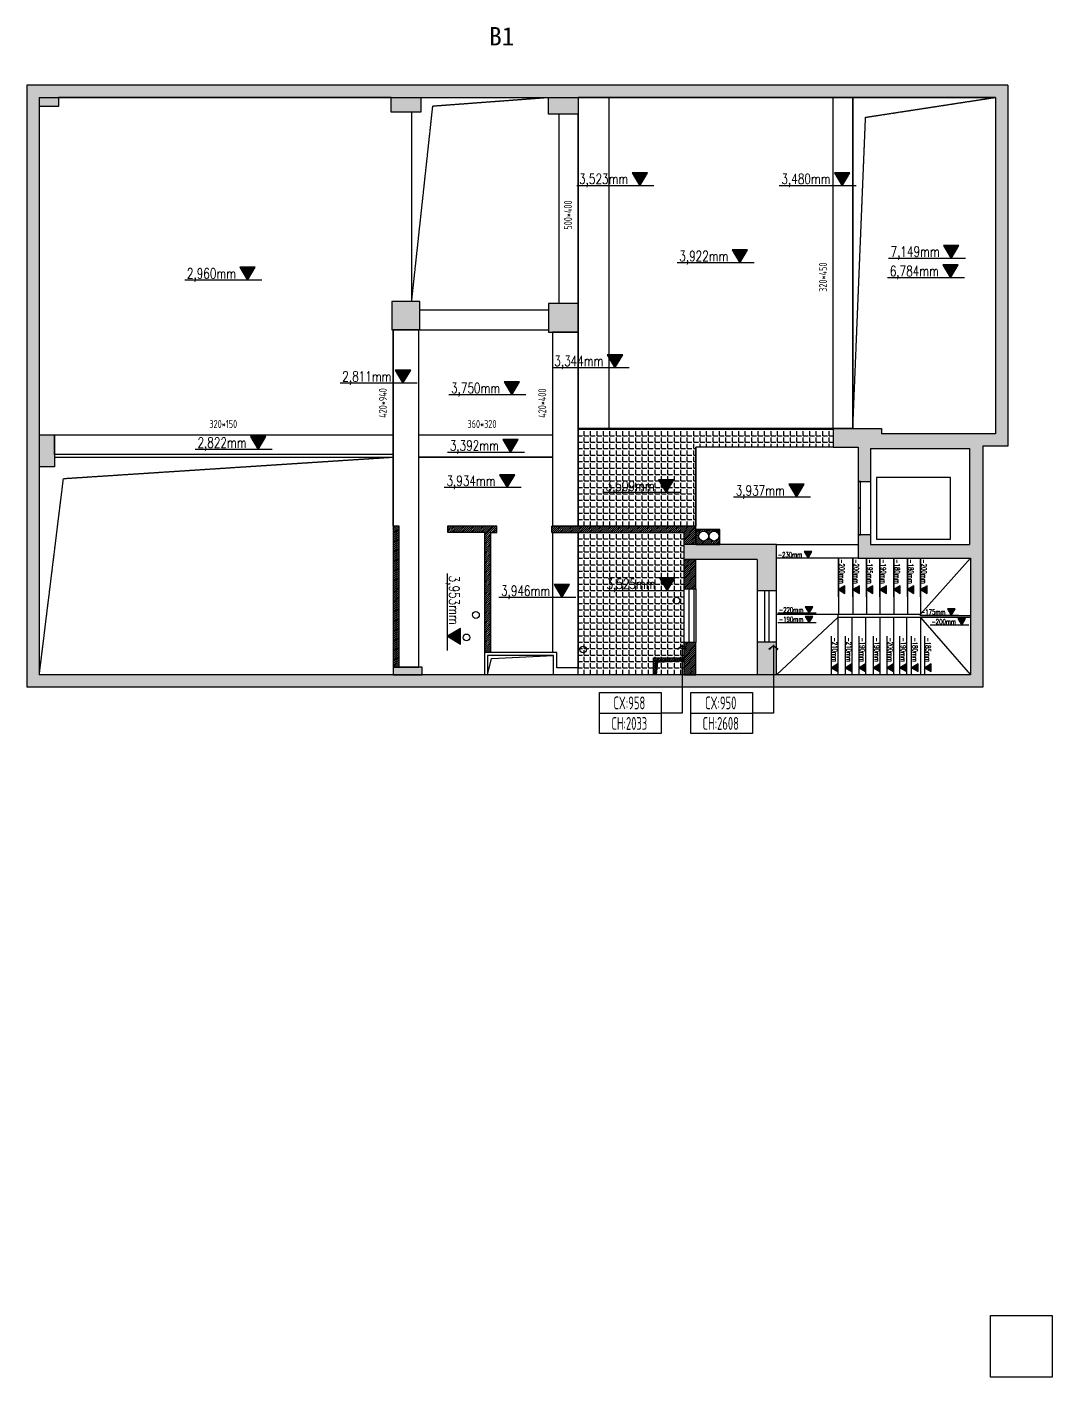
# Model space of a CAD drawing. Header units: millimetres. Extents: x -108767 to 78913, y -380878 to 1470.
# Drawn here: x -11044 to 5613, y -165016 to -143082 of the extents above; entities that cross this region are included whole.
import ezdxf
from ezdxf.enums import TextEntityAlignment as Align

# ---------------------------------------------------------------- set-up
doc = ezdxf.new("R2010")
doc.units = ezdxf.units.MM
doc.header["$LTSCALE"] = 10
doc.linetypes.add('DASH', pattern=[0.35, 0.25, -0.1])
doc.linetypes.add('DASHED', pattern=[0.75, 0.5, -0.25])
for name, color, linetype in [('000墙体', 4, 'Continuous'), ('001增减墙体', 147, 'Continuous'), ('3-New Window', 4, 'Continuous'), ('A-GRIDER', 4, 'DASH'), ('DOOR', 60, 'Continuous'), ('EL-DIM', 50, 'Continuous'), ('FF-TEXT', 50, 'Continuous'), ('NW-01-wall(原有墙体)', 255, 'Continuous'), ('NW-01梁', 4, 'Continuous'), ('wipess', 8, 'Continuous')]:
    doc.layers.add(name, color=color, linetype=linetype)
doc.styles.add('BEN_DIM', font='archs.shx', dxfattribs={"width": 0.7})
doc.styles.add('HZ', font='', dxfattribs={"width": 0.8})
doc.styles.add('romans', font='romans.shx', dxfattribs={"width": 0.85})
doc.styles.get("Standard").update_dxf_attribs({"font": ''})
doc.styles.add('TSSD_REIN', font='tssdeng.shx', dxfattribs={"width": 0.7, "bigfont": 'hztxt.shx'})
doc.styles.get('HZ').set_extended_font_data('SimSun')
doc.styles.get('Standard').set_extended_font_data('SimSun')
doc.dimstyles.new('BEN_DIM_1', dxfattribs={"dimtxt": 100, "dimasz": 1, "dimexe": 2, "dimexo": 1.5, "dimgap": 0.6, "dimtad": 1, "dimdec": 0, "dimzin": 12, "dimdsep": 46, "dimtxsty": 'BEN_DIM', "dimblk": 'ben-jiantou', "dimcen": 0.125, "dimclrd": 44, "dimclre": 44, "dimclrt": 50, "dimadec": 0, "dimazin": 0, "dimtfac": 1, "dimtdec": 0, "dimtix": 1, "dimtmove": 2, "dimatfit": 3, "dimldrblk": 'BEN-YINXIAN1', "dimfxl": 5, "dimfxlon": 1, "dimtvp": 1, "dimtolj": 1, "dimtzin": 0, "dimarcsym": 0})
pattern_1 = [(45, (-70270.71, -180008.131), (-15.715448, 15.715448), [])]
pattern_2 = [(0, (0, 0), (0, 104.775), [76.2, -28.575]), (90, (0, 0), (-104.775, 6e-15), [76.2, -28.575])]

# ---------------------------------------------------------------- blocks, each defined once
blk = doc.blocks.new('Elevation')
blk.add_hatch(color=256).paths.add_polyline_path([(4.17, 2.47), (2.7, 0), (1.23, 2.47)])
blk.add_line((0, 0), (14.67, 0))
blk.add_lwpolyline([(4.17, 2.47), (2.7, 0), (1.23, 2.47)], close=True)
at = {"style": 'HZ', "width": 0.47627}
blk.add_attdef('ELEV', text='', height=2.5, dxfattribs=at).set_placement((4.89, 0.32), (14.26, 0.32), align=Align.FIT)
blk = doc.blocks.new('ben-jiantou')
at = {"color": 0, "linetype": 'ByBlock'}
for p, q in [((0, 0), (-1.09, 0)), ((1.09, 0), (0, 0))]:
    blk.add_line(p, q, dxfattribs=at)
at = {"color": 0, "linetype": 'Continuous', "const_width": 0.608}
blk.add_lwpolyline([(0.61, 0.61), (-0.61, -0.61)], dxfattribs=at)
blk = doc.blocks.new('BEN-YINXIAN1')
at = {"color": 50, "linetype": 'ByBlock'}
blk.add_line((0, 0), (-2, 0), dxfattribs=at)
for points in [[(-1.72, 1.34), (-1.19, 1.7), (-0.48, 0), (0, 0)], [(-1.72, -1.34), (-1.19, -1.7), (-0.48, 0), (0, 0)]]:
    blk.add_solid(points, dxfattribs=at)

msp = doc.modelspace()

# ---------------------------------------------------------------- hatches: boundary and pattern name
at = {"layer": '000墙体'}
h = msp.add_hatch(color=252, dxfattribs=at)
h.dxf.hatch_style = 1
h.paths.add_polyline_path([(-10532.6, -144224.8), (-10843.6, -144224.8), (-10843.6, -144371.8), (-10532.6, -144371.8)])
at = {"layer": '001增减墙体', "ltscale": 10}
h = msp.add_hatch(dxfattribs=at)
h.set_pattern_fill('ANSI31', color=251, scale=7)
h.set_pattern_definition(pattern_1)
h.paths.add_polyline_path([(-4993.6, -151192.8), (-5095.6, -151192.8), (-5095.6, -153482.8), (-4993.6, -153482.8)])
h = msp.add_hatch(dxfattribs=at)
h.set_pattern_fill('ANSI31', color=251, scale=7)
h.set_pattern_definition(pattern_1)
h.paths.add_polyline_path([(-3408.6, -151192.8), (-4208.6, -151192.8), (-4208.6, -151287.8), (-3608.6, -151287.8), (-3608.6, -153242.8), (-3508.6, -153242.8), (-3508.6, -151292.8), (-3408.6, -151292.8)])
h = msp.add_hatch(dxfattribs=at)
h.set_pattern_fill('ANSI31', color=251, scale=7)
h.set_pattern_definition(pattern_1)
h.paths.add_polyline_path([(-172.6, -151243.8), (-172.6, -151192.8), (-2514.6, -151192.8), (-2514.6, -151292.8), (-368.6, -151292.8), (-368.6, -151489.8), (-172.6, -151489.8)])
h = msp.add_hatch(dxfattribs=at)
h.set_pattern_fill('ANSI31', color=251, scale=7)
h.set_pattern_definition(pattern_1)
h.paths.add_polyline_path([(217.4, -151243.8), (-172.6, -151243.8), (-172.6, -151489.8), (217.4, -151489.8)])
h.paths.add_polyline_path([(30.6, -151353.8, -1), (-129.4, -151353.8, -1)], flags=16)
h.paths.add_polyline_path([(200.5, -151353.8, -1), (40.5, -151353.8, -1)], flags=16)
h = msp.add_hatch(dxfattribs=at)
h.set_pattern_fill('ANSI31', color=251, scale=7)
h.set_pattern_definition(pattern_1)
h.paths.add_polyline_path([(-172.6, -151731.8), (-368.6, -151731.8), (-368.6, -152212.8), (-172.6, -152212.8)])
h = msp.add_hatch(dxfattribs=at)
h.set_pattern_fill('ANSI31', color=251, scale=7)
h.set_pattern_definition(pattern_1)
h.paths.add_polyline_path([(-368.6, -153607.8), (-172.6, -153607.8), (-172.6, -153084.8), (-368.6, -153084.8)])
h = msp.add_hatch(dxfattribs=at)
h.set_pattern_fill('ANSI31', color=251, scale=7)
h.set_pattern_definition(pattern_1)
h.paths.add_polyline_path([(-368.6, -153329.8), (-863.6, -153329.8), (-863.6, -153607.8), (-813.6, -153607.8), (-813.6, -153379.8), (-368.6, -153379.8)])
at = {"layer": 'NW-01梁'}
h = msp.add_hatch(dxfattribs=at)
h.set_pattern_fill('ANGLE', color=250, scale=15)
h.set_pattern_definition(pattern_2)
h.paths.add_polyline_path([(-2085.6, -149615.8), (2057.4, -149615.8), (2057.4, -149909.8), (-172.6, -149909.8), (-172.6, -151192.8), (-2085.6, -151192.8)])
h = msp.add_hatch(dxfattribs=at)
h.set_pattern_fill('ANGLE', color=250, scale=15)
h.set_pattern_definition(pattern_2)
h.paths.add_polyline_path([(-2085.6, -151292.8), (-368.6, -151292.8), (-368.6, -153607.8), (-2085.6, -153607.8)])
at = {"layer": 'wipess'}
h = msp.add_hatch(color=252, dxfattribs=at)
h.dxf.hatch_style = 1
h.paths.add_polyline_path([(-11043.6, -144024.8), (4894.4, -144024.8), (4894.4, -149893.8), (4487.4, -149893.8), (4487.4, -153807.8), (-11043.6, -153807.8)])
h.paths.add_polyline_path([(-10843.6, -144224.8), (-10843.6, -153607.8), (4287.4, -153607.8), (4287.4, -151711.8), (2461.4, -151711.8), (2461.4, -151334.8), (2661.4, -151334.8), (2661.4, -151491.8), (4274.4, -151491.8), (4274.4, -149928.8), (2661.4, -149928.8), (2661.4, -150468.8), (2461.4, -150468.8), (2461.4, -149909.8), (2057.4, -149909.8), (2057.4, -149603.8), (2843.4, -149603.8), (2843.4, -149693.8), (4694.4, -149693.8), (4694.4, -144224.8)], flags=16)
h = msp.add_hatch(color=252, dxfattribs=at)
h.dxf.hatch_style = 1
h.paths.add_polyline_path([(-4644.6, -144224.8), (-5124.6, -144224.8), (-5124.6, -144467.8), (-4644.6, -144467.8)])
h = msp.add_hatch(color=252, dxfattribs=at)
h.dxf.hatch_style = 1
h.paths.add_polyline_path([(-2085.6, -144224.8), (-2568.6, -144224.8), (-2568.6, -144499.8), (-2085.6, -144499.8)])
h = msp.add_hatch(color=252, dxfattribs=at)
h.dxf.hatch_style = 1
h.paths.add_polyline_path([(-4659.6, -147539.8), (-5115.6, -147539.8), (-5115.6, -148002.8), (-4659.6, -148002.8)])
h = msp.add_hatch(color=252, dxfattribs=at)
h.dxf.hatch_style = 1
h.paths.add_polyline_path([(-2085.6, -147575.8), (-2568.6, -147575.8), (-2568.6, -148038.8), (-2085.6, -148038.8)])
h = msp.add_hatch(color=252, dxfattribs=at)
h.dxf.hatch_style = 1
h.paths.add_polyline_path([(-10598.6, -149709.8), (-10843.6, -149709.8), (-10843.6, -150229.8), (-10598.6, -150229.8)])
h = msp.add_hatch(color=252, dxfattribs=at)
h.dxf.hatch_style = 1
h.paths.add_polyline_path([(1137.4, -151489.8), (-368.6, -151489.8), (-368.6, -151731.8), (-172.6, -151731.8), (819.4, -151731.8), (819.4, -152241.8), (1137.4, -152241.8)])
h = msp.add_hatch(color=252, dxfattribs=at)
h.dxf.hatch_style = 1
h.paths.add_polyline_path([(1137.4, -153077.8), (819.4, -153077.8), (819.4, -153607.8), (1137.4, -153607.8)])
h = msp.add_hatch(color=252, dxfattribs=at)
h.dxf.hatch_style = 1
h.paths.add_polyline_path([(-4623.6, -153482.8), (-5095.6, -153482.8), (-5095.6, -153607.8), (-4623.6, -153607.8)])

# ---------------------------------------------------------------- linework, layer by layer
at = {"color": 150, "linetype": 'ByBlock'}
for points in [[(-1739.8, -153896.3), (-739.8, -153896.3), (-739.8, -154563), (-1739.8, -154563)], [(-254.2, -153896.3), (745.8, -153896.3), (745.8, -154563), (-254.2, -154563)]]:
    msp.add_lwpolyline(points, close=True, dxfattribs=at)
at = {"layer": '001增减墙体'}
for p, q in [((-4993.6, -151192.8), (-5095.6, -151192.8)), ((-5095.6, -151192.8), (-5095.6, -153607.8)), ((-4993.6, -153482.8), (-4993.6, -151192.8)), ((-3408.6, -151192.8), (-4208.6, -151192.8)), ((-4208.6, -151192.8), (-4208.6, -151287.8)), ((-4208.6, -151287.8), (-3608.6, -151287.8)), ((-3608.6, -151287.8), (-3608.6, -153607.8)), ((-3508.6, -153242.8), (-3508.6, -151292.8)), ((-3508.6, -151292.8), (-3408.6, -151292.8)), ((-3408.6, -151292.8), (-3408.6, -151192.8)), ((-172.6, -151192.8), (-2514.6, -151192.8)), ((-2514.6, -151292.8), (-2514.6, -151192.8)), ((-2514.6, -151292.8), (-368.6, -151292.8)), ((-368.6, -151292.8), (-368.6, -151489.8)), ((-172.6, -151489.8), (-172.6, -151192.8)), ((-368.6, -152212.8), (-368.6, -153084.8)), ((-288.6, -152212.8), (-288.6, -153084.8)), ((-208.6, -152212.8), (-208.6, -153084.8)), ((-172.6, -152212.8), (-172.6, -153084.8))]:
    msp.add_line(p, q, dxfattribs=at)
for points in [[(-172.6, -151489.8), (217.4, -151489.8), (217.4, -151243.8), (-172.6, -151243.8)], [(-172.6, -151731.8), (-368.6, -151731.8), (-368.6, -152212.8), (-172.6, -152212.8)], [(-368.6, -153607.8), (-172.6, -153607.8), (-172.6, -153084.8), (-368.6, -153084.8)], [(-863.6, -153329.8), (-368.6, -153329.8), (-368.6, -153607.8), (-863.6, -153607.8)], [(-813.6, -153379.8), (-368.6, -153379.8), (-368.6, -153607.8), (-813.6, -153607.8)]]:
    msp.add_lwpolyline(points, close=True, dxfattribs=at)
for centre in [(-49.4, -151353.8), (120.5, -151353.8)]:
    msp.add_circle(centre, 80, dxfattribs=at)
at = {"layer": '3-New Window', "color": 30}
msp.add_lwpolyline([(5612.6, -165016.3), (4612.6, -165016.3), (4612.6, -164016.3), (5612.6, -164016.3)], close=True, dxfattribs=at)
at = {"layer": 'DOOR'}
for points in [[(2461.4, -150896.8), (2501.4, -150896.8), (2501.4, -150468.8), (2461.4, -150468.8)], [(3961.4, -151403.3), (3961.4, -150400.3), (2761.4, -150400.3), (2761.4, -151403.3)], [(2461.4, -151334.8), (2501.4, -151334.8), (2501.4, -150901.8), (2461.4, -150901.8)]]:
    msp.add_lwpolyline(points, close=True, dxfattribs=at)
at = {"layer": 'FF-TEXT', "color": 252, "linetype": 'DASHED', "ltscale": 0.2}
for p, q in [((-1585.6, -149603.8), (-1585.6, -144224.8)), ((2057.4, -149603.8), (2057.4, -144224.8)), ((2376.4, -149603.8), (2376.4, -144223.8)), ((-2085.6, -147575.8), (-2085.6, -144499.8)), ((-5095.6, -151192.8), (-5095.6, -148002.8)), ((-4675.6, -153482.8), (-4675.6, -148002.8)), ((-4659.6, -148002.8), (-2568.6, -148002.8)), ((-2505.6, -148038.8), (-2505.6, -151192.8)), ((-2085.6, -148038.8), (-2085.6, -151192.8)), ((-10598.6, -149709.8), (-5095.6, -149709.8)), ((-4675.6, -149709.8), (-2505.6, -149709.8)), ((2057.4, -149603.8), (-2085.6, -149603.8)), ((-172.6, -151192.8), (-172.6, -149909.8)), ((2057.4, -149909.8), (-172.6, -149909.8)), ((-10598.6, -150069.8), (-5095.6, -150069.8)), ((-4675.6, -150069.8), (-2505.6, -150069.8)), ((-2505.6, -151292.8), (-2505.6, -153242.8)), ((-2085.6, -151292.8), (-2085.6, -153492.8)), ((1137.4, -151489.8), (2461.4, -151489.8)), ((2461.4, -151711.8), (1137.4, -151711.8))]:
    msp.add_line(p, q, dxfattribs=at)
for points in [[(-4792.6, -147539.8), (-4449.1, -144365), (-2568.6, -144224.8)], [(2376.4, -149603.8), (2582.9, -144548.8), (4694.4, -144224.8)], [(-10843.6, -153607.8), (-10451.2, -150418.4), (-5095.6, -150069.8)]]:
    msp.add_lwpolyline(points, dxfattribs=at)
at = {"layer": 'NW-01-wall(原有墙体)'}
for p, q in [((4894.4, -144024.8), (-11043.6, -144024.8)), ((-11043.6, -144024.8), (-11043.6, -153807.8)), ((4894.4, -144024.8), (4894.4, -149893.8)), ((-10843.6, -144224.8), (4694.4, -144224.8)), ((-10843.6, -144224.8), (-10843.6, -153607.8)), ((-5124.6, -144224.8), (-10532.6, -144224.8)), ((-10532.6, -144224.8), (-10532.6, -144371.8)), ((-5124.6, -144467.8), (-5124.6, -144224.8)), ((-4644.6, -144224.8), (-4644.6, -144467.8)), ((-2568.6, -144499.8), (-2568.6, -144224.8)), ((4694.4, -144224.8), (-2085.6, -144224.8)), ((-2085.6, -144224.8), (-2085.6, -144499.8)), ((4694.4, -144224.8), (4694.4, -149693.8)), ((-10532.6, -144371.8), (-10843.6, -144371.8)), ((-10843.6, -144371.8), (-10843.6, -149709.8)), ((-4644.6, -144467.8), (-5124.6, -144467.8)), ((-4792.6, -147539.8), (-4792.6, -144467.8)), ((-2085.6, -144499.8), (-2568.6, -144499.8)), ((-2402.6, -144499.8), (-2402.6, -147575.8)), ((-2568.6, -147684.8), (-4659.6, -147684.8)), ((-10843.6, -149709.8), (-10598.6, -149709.8)), ((-10598.6, -149709.8), (-10598.6, -150229.8)), ((2057.4, -149603.8), (2843.4, -149603.8)), ((2057.4, -149603.8), (2057.4, -149909.8)), ((2843.4, -149603.8), (2843.4, -149693.8)), ((4694.4, -149693.8), (2843.4, -149693.8)), ((-5095.6, -150029.8), (-10598.6, -150029.8)), ((-5095.6, -151192.8), (-5095.6, -150029.8)), ((2057.4, -149909.8), (2461.4, -149909.8)), ((2461.4, -149909.8), (2461.4, -150229.8)), ((2461.4, -149909.8), (2461.4, -150468.8)), ((2661.4, -149928.8), (4274.4, -149928.8)), ((2661.4, -149928.8), (2661.4, -151334.8)), ((4274.4, -149928.8), (4274.4, -151491.8)), ((4894.4, -149893.8), (4487.4, -149893.8)), ((4487.4, -149893.8), (4487.4, -153807.8)), ((-10598.6, -150229.8), (-10843.6, -150229.8)), ((2461.4, -150468.8), (2661.4, -150468.8)), ((2661.4, -150468.8), (2661.4, -151334.8)), ((2661.4, -151334.8), (2461.4, -151334.8)), ((2461.4, -151334.8), (2461.4, -151711.8)), ((2661.4, -151334.8), (2661.4, -151491.8)), ((1137.4, -151489.8), (-368.6, -151489.8)), ((-368.6, -151489.8), (-368.6, -151731.8)), ((1137.4, -153607.8), (1137.4, -151489.8)), ((1137.4, -151491.8), (2461.4, -151491.8)), ((2661.4, -151491.8), (4274.4, -151491.8)), ((819.4, -151731.8), (-172.6, -151731.8)), ((819.4, -151731.8), (819.4, -153606.8)), ((2142.4, -151711.8), (2142.4, -152621.8)), ((2377.4, -151711.8), (2377.4, -152621.8)), ((2461.4, -151711.8), (4287.4, -151711.8)), ((2597.4, -151711.8), (2597.4, -152621.8)), ((2817.4, -151711.8), (2817.4, -152621.8)), ((3042.4, -151711.8), (3042.4, -152621.8)), ((3262.4, -151711.8), (3262.4, -152621.8)), ((3477.4, -151711.8), (3477.4, -152641.8)), ((3477.4, -152621.8), (4287.4, -151711.8)), ((4287.4, -151711.8), (4287.4, -153607.8)), ((1137.4, -152241.8), (819.4, -152241.8)), ((947.4, -153077.8), (947.4, -152241.8)), ((1017.4, -153077.8), (1017.4, -152241.8)), ((1137.4, -152621.8), (3477.4, -152621.8)), ((2132.4, -152621.8), (2132.4, -153607.8)), ((3477.4, -152641.8), (4287.4, -152641.8)), ((1137.4, -153607.8), (2132.4, -152677.8)), ((4287.4, -152677.8), (2132.4, -152677.8)), ((2362.4, -152677.8), (2362.4, -153607.8)), ((2582.4, -152677.8), (2582.4, -153607.8)), ((2817.4, -152677.8), (2817.4, -153607.8)), ((3037.4, -152677.8), (3037.4, -153607.8)), ((3247.4, -152677.8), (3247.4, -153607.8)), ((3477.4, -152677.8), (3477.4, -153607.8)), ((3477.4, -152677.8), (4287.4, -153607.8)), ((1137.4, -153077.8), (819.4, -153077.8)), ((-2435.6, -153242.8), (-3608.6, -153242.8)), ((-2485.6, -153292.8), (-3558.6, -153292.8)), ((-3558.6, -153292.8), (-3558.6, -153607.8)), ((-2485.6, -153607.8), (-2485.6, -153292.8)), ((-2435.6, -153492.8), (-2435.6, -153242.8)), ((-2089.6, -153492.8), (-2435.6, -153492.8)), ((-2089.6, -153607.8), (-2089.6, -153492.8)), ((4287.4, -153607.8), (-10843.6, -153607.8)), ((4487.4, -153807.8), (-11043.6, -153807.8))]:
    msp.add_line(p, q, dxfattribs=at)
at = {"layer": 'NW-01-wall(原有墙体)', "linetype": 'ByBlock'}
for p, q in [((-1739.8, -154229.7), (-739.8, -154229.7)), ((-254.2, -154229.7), (745.8, -154229.7))]:
    msp.add_line(p, q, dxfattribs=at)
at = {"layer": 'NW-01-wall(原有墙体)'}
for points in [[(-4659.6, -147539.8), (-5115.6, -147539.8), (-5115.6, -148002.8), (-4659.6, -148002.8)], [(-2085.6, -147575.8), (-2568.6, -147575.8), (-2568.6, -148038.8), (-2085.6, -148038.8)], [(-5095.6, -153607.8), (-4623.6, -153607.8), (-4623.6, -153482.8), (-5095.6, -153482.8)]]:
    msp.add_lwpolyline(points, close=True, dxfattribs=at)
at = {"layer": 'NW-01梁'}
for points in [[(-1585.6, -144224.8), (-2085.6, -144224.8), (-2085.6, -149615.8), (-1585.6, -149615.8)], [(2057.4, -144224.8), (2376.4, -144224.8), (2376.4, -149603.8), (2057.4, -149603.8)], [(-4675.6, -148002.8), (-5095.6, -148002.8), (-5095.6, -153482.8), (-4675.6, -153482.8)], [(-2085.6, -148038.8), (-2505.6, -148038.8), (-2505.6, -151192.8), (-2085.6, -151192.8)], [(-10598.6, -149709.8), (-5095.6, -149709.8), (-5095.6, -150029.8), (-10598.6, -150029.8)], [(-4675.6, -149709.8), (-2505.6, -149709.8), (-2505.6, -150069.8), (-4675.6, -150069.8)], [(-2085.6, -149615.8), (2057.4, -149615.8), (2057.4, -149909.8), (-172.6, -149909.8), (-172.6, -151192.8), (-2085.6, -151192.8)], [(-2085.6, -151292.8), (-368.6, -151292.8), (-368.6, -153607.8), (-2085.6, -153607.8)]]:
    msp.add_lwpolyline(points, close=True, dxfattribs=at)
at = {"layer": 'wipess', "color": 252}
for points in [[(-3558.6, -153607.8), (-3496.1, -153342.1), (-2485.6, -153292.8)], [(-813.6, -153607.8), (-790.8, -153401.8), (-368.6, -153379.8)]]:
    msp.add_lwpolyline(points, dxfattribs=at)
for centre in [(-488.6, -152402.8), (-3748.6, -152634.8), (-3901.6, -152999.8), (-2005.6, -153196.8)]:
    msp.add_circle(centre, 55, dxfattribs=at)

# ---------------------------------------------------------------- block references
at = {"layer": 'EL-DIM'}
ref = msp.add_blockref('Elevation', (2142.4, -152337.9), dxfattribs=dict(at, xscale=-42.66666666664079, yscale=42.66666666664079, zscale=42.66666666664079, rotation=270))
ref.add_attrib('ELEV', '-200mm', dxfattribs={"layer": '0', "height": 83.33, "rotation": 270, "style": 'romans', "width": 0.709159}).set_placement((2156.1, -151729.6, 0), (2156.1, -152129.2, 0), align=Align.FIT)
ref = msp.add_blockref('Elevation', (2377.4, -152337.9), dxfattribs=dict(at, xscale=-42.66666666664079, yscale=42.66666666664079, zscale=42.66666666664079, rotation=270))
ref.add_attrib('ELEV', '-200mm', dxfattribs={"layer": '0', "height": 83.33, "rotation": 270, "style": 'romans', "width": 0.709159}).set_placement((2391.1, -151729.6, 0), (2391.1, -152129.2, 0), align=Align.FIT)
ref = msp.add_blockref('Elevation', (2597.4, -152337.9), dxfattribs=dict(at, xscale=-42.66666666664079, yscale=42.66666666664079, zscale=42.66666666664079, rotation=270))
ref.add_attrib('ELEV', '-195mm', dxfattribs={"layer": '0', "height": 83.33, "rotation": 270, "style": 'romans', "width": 0.709159}).set_placement((2611.1, -151729.6, 0), (2611.1, -152129.2, 0), align=Align.FIT)
ref = msp.add_blockref('Elevation', (2817.4, -152337.9), dxfattribs=dict(at, xscale=-42.66666666664079, yscale=42.66666666664079, zscale=42.66666666664079, rotation=270))
ref.add_attrib('ELEV', '-190mm', dxfattribs={"layer": '0', "height": 83.33, "rotation": 270, "style": 'romans', "width": 0.709159}).set_placement((2831.1, -151729.6, 0), (2831.1, -152129.2, 0), align=Align.FIT)
ref = msp.add_blockref('Elevation', (3042.4, -152337.9), dxfattribs=dict(at, xscale=-42.66666666664079, yscale=42.66666666664079, zscale=42.66666666664079, rotation=270))
ref.add_attrib('ELEV', '-180mm', dxfattribs={"layer": '0', "height": 83.33, "rotation": 270, "style": 'romans', "width": 0.709159}).set_placement((3056.1, -151729.6, 0), (3056.1, -152129.2, 0), align=Align.FIT)
ref = msp.add_blockref('Elevation', (3262.4, -152337.9), dxfattribs=dict(at, xscale=-42.66666666664079, yscale=42.66666666664079, zscale=42.66666666664079, rotation=270))
ref.add_attrib('ELEV', '-180mm', dxfattribs={"layer": '0', "height": 83.33, "rotation": 270, "style": 'romans', "width": 0.709159}).set_placement((3276.1, -151729.6, 0), (3276.1, -152129.2, 0), align=Align.FIT)
ref = msp.add_blockref('Elevation', (3477.4, -152337.9), dxfattribs=dict(at, xscale=-42.66666666664079, yscale=42.66666666664079, zscale=42.66666666664079, rotation=270))
ref.add_attrib('ELEV', '-200mm', dxfattribs={"layer": '0', "height": 83.33, "rotation": 270, "style": 'romans', "width": 0.709159}).set_placement((3491.1, -151729.6, 0), (3491.1, -152129.2, 0), align=Align.FIT)
ref = msp.add_blockref('Elevation', (1781.2, -152608, 0), dxfattribs=dict(at, xscale=-42.66666666664079, yscale=42.66666666664079, zscale=42.66666666664079))
ref.add_attrib('ELEV', '-220mm', dxfattribs={"layer": '0', "height": 83.33, "style": 'romans', "width": 0.709159}).set_placement((1172.8, -152594.3, 0), (1572.5, -152594.3, 0), align=Align.FIT)
ref = msp.add_blockref('Elevation', (1781.2, -152762.6, 0), dxfattribs=dict(at, xscale=-42.66666666664079, yscale=42.66666666664079, zscale=42.66666666664079))
ref.add_attrib('ELEV', '-190mm', dxfattribs={"layer": '0', "height": 83.33, "style": 'romans', "width": 0.709159}).set_placement((1172.8, -152748.8, 0), (1572.5, -152748.8, 0), align=Align.FIT)
ref = msp.add_blockref('Elevation', (4090.6, -152641.8), dxfattribs=dict(at, xscale=-42.66666666664079, yscale=42.66666666664079, zscale=42.66666666664079))
ref.add_attrib('ELEV', '-175mm', dxfattribs={"layer": '0', "height": 83.33, "style": 'romans', "width": 0.709159}).set_placement((3482.3, -152628, 0), (3881.9, -152628, 0), align=Align.FIT)
ref = msp.add_blockref('Elevation', (4260.9, -152800.3), dxfattribs=dict(at, xscale=-42.66666666664079, yscale=42.66666666664079, zscale=42.66666666664079))
ref.add_attrib('ELEV', '-200mm', dxfattribs={"layer": '0', "height": 83.33, "style": 'romans', "width": 0.709159}).set_placement((3652.6, -152786.5, 0), (4052.2, -152786.5, 0), align=Align.FIT)
ref = msp.add_blockref('Elevation', (2026.8, -153607.8), dxfattribs=dict(at, xscale=-42.66666666664079, yscale=42.66666666664079, zscale=42.66666666664079, rotation=270))
ref.add_attrib('ELEV', '-210mm', dxfattribs={"layer": '0', "height": 83.33, "rotation": 270, "style": 'romans', "width": 0.709159}).set_placement((2040.6, -152999.5, 0), (2040.6, -153399.1, 0), align=Align.FIT)
ref = msp.add_blockref('Elevation', (2256.8, -153607.8), dxfattribs=dict(at, xscale=-42.66666666664079, yscale=42.66666666664079, zscale=42.66666666664079, rotation=270))
ref.add_attrib('ELEV', '-210mm', dxfattribs={"layer": '0', "height": 83.33, "rotation": 270, "style": 'romans', "width": 0.709159}).set_placement((2270.6, -152999.5, 0), (2270.6, -153399.1, 0), align=Align.FIT)
ref = msp.add_blockref('Elevation', (2476.8, -153607.8), dxfattribs=dict(at, xscale=-42.66666666664079, yscale=42.66666666664079, zscale=42.66666666664079, rotation=270))
ref.add_attrib('ELEV', '-190mm', dxfattribs={"layer": '0', "height": 83.33, "rotation": 270, "style": 'romans', "width": 0.709159}).set_placement((2490.6, -152999.5, 0), (2490.6, -153399.1, 0), align=Align.FIT)
ref = msp.add_blockref('Elevation', (2711.8, -153607.8), dxfattribs=dict(at, xscale=-42.66666666664079, yscale=42.66666666664079, zscale=42.66666666664079, rotation=270))
ref.add_attrib('ELEV', '-190mm', dxfattribs={"layer": '0', "height": 83.33, "rotation": 270, "style": 'romans', "width": 0.709159}).set_placement((2725.6, -152999.5, 0), (2725.6, -153399.1, 0), align=Align.FIT)
ref = msp.add_blockref('Elevation', (2931.8, -153607.8), dxfattribs=dict(at, xscale=-42.66666666664079, yscale=42.66666666664079, zscale=42.66666666664079, rotation=270))
ref.add_attrib('ELEV', '-200mm', dxfattribs={"layer": '0', "height": 83.33, "rotation": 270, "style": 'romans', "width": 0.709159}).set_placement((2945.6, -152999.5, 0), (2945.6, -153399.1, 0), align=Align.FIT)
ref = msp.add_blockref('Elevation', (3141.8, -153607.8), dxfattribs=dict(at, xscale=-42.66666666664079, yscale=42.66666666664079, zscale=42.66666666664079, rotation=270))
ref.add_attrib('ELEV', '-190mm', dxfattribs={"layer": '0', "height": 83.33, "rotation": 270, "style": 'romans', "width": 0.709159}).set_placement((3155.6, -152999.5, 0), (3155.6, -153399.1, 0), align=Align.FIT)
ref = msp.add_blockref('Elevation', (3331.9, -153607.8), dxfattribs=dict(at, xscale=-42.66666666664079, yscale=42.66666666664079, zscale=42.66666666664079, rotation=270))
ref.add_attrib('ELEV', '-180mm', dxfattribs={"layer": '0', "height": 83.33, "rotation": 270, "style": 'romans', "width": 0.709159}).set_placement((3345.6, -152999.5, 0), (3345.6, -153399.1, 0), align=Align.FIT)
ref = msp.add_blockref('Elevation', (3544.4, -153607.8), dxfattribs=dict(at, xscale=-42.66666666664079, yscale=42.66666666664079, zscale=42.66666666664079, rotation=270))
ref.add_attrib('ELEV', '-185mm', dxfattribs={"layer": '0', "height": 83.33, "rotation": 270, "style": 'romans', "width": 0.709159}).set_placement((3558.2, -152999.5, 0), (3558.2, -153399.1, 0), align=Align.FIT)
at = {"layer": 'FF-TEXT'}
ref = msp.add_blockref('Elevation', (-856, -145660.2), dxfattribs=dict(at, xscale=-85.33333333328159, yscale=85.33333333328159, zscale=85.33333333328159))
ref.add_attrib('ELEV', '3,523mm', dxfattribs={"layer": '0', "height": 166.67, "style": 'romans', "width": 0.68973}).set_placement((-2072.6, -145632.6, 0), (-1273.4, -145632.6, 0), align=Align.FIT)
ref = msp.add_blockref('Elevation', (2432.1, -145660.2), dxfattribs=dict(at, xscale=-85.33333333328159, yscale=85.33333333328159, zscale=85.33333333328159))
ref.add_attrib('ELEV', '3,480mm', dxfattribs={"layer": '0', "height": 166.67, "style": 'romans', "width": 0.68973}).set_placement((1215.5, -145632.6, 0), (2014.7, -145632.6, 0), align=Align.FIT)
ref = msp.add_blockref('Elevation', (771.9, -146915.4), dxfattribs=dict(at, xscale=-85.33333333328159, yscale=85.33333333328159, zscale=85.33333333328159))
ref.add_attrib('ELEV', '3,922mm', dxfattribs={"layer": '0', "height": 166.67, "style": 'romans', "width": 0.68973}).set_placement((-444.7, -146887.8, 0), (354.5, -146887.8, 0), align=Align.FIT)
ref = msp.add_blockref('Elevation', (4205.1, -146841.6), dxfattribs=dict(at, xscale=-85.33333333328159, yscale=85.33333333328159, zscale=85.33333333328159))
ref.add_attrib('ELEV', '7,149mm', dxfattribs={"layer": '0', "height": 166.67, "style": 'romans', "width": 0.68973}).set_placement((2988.5, -146814, 0), (3787.7, -146814, 0), align=Align.FIT)
ref = msp.add_blockref('Elevation', (4193.2, -147157.9), dxfattribs=dict(at, xscale=-85.33333333328159, yscale=85.33333333328159, zscale=85.33333333328159))
ref.add_attrib('ELEV', '6,784mm', dxfattribs={"layer": '0', "height": 166.67, "style": 'romans', "width": 0.68973}).set_placement((2976.5, -147130.3, 0), (3775.7, -147130.3, 0), align=Align.FIT)
ref = msp.add_blockref('Elevation', (-7228.5, -147196.5), dxfattribs=dict(at, xscale=-85.33333333328159, yscale=85.33333333328159, zscale=85.33333333328159))
ref.add_attrib('ELEV', '2,960mm', dxfattribs={"layer": '0', "height": 166.67, "style": 'romans', "width": 0.68973}).set_placement((-8445.1, -147169, 0), (-7645.9, -147169, 0), align=Align.FIT)
ref = msp.add_blockref('Elevation', (-1259.1, -148618.8), dxfattribs=dict(at, xscale=-85.33333333328159, yscale=85.33333333328159, zscale=85.33333333328159))
ref.add_attrib('ELEV', '3,344mm', dxfattribs={"layer": '0', "height": 166.67, "style": 'romans', "width": 0.68973}).set_placement((-2475.7, -148591.3, 0), (-1676.5, -148591.3, 0), align=Align.FIT)
ref = msp.add_blockref('Elevation', (-4703.4, -148870.9), dxfattribs=dict(at, xscale=-85.33333333328159, yscale=85.33333333328159, zscale=85.33333333328159))
ref.add_attrib('ELEV', '2,811mm', dxfattribs={"layer": '0', "height": 166.67, "style": 'romans', "width": 0.68973}).set_placement((-5920, -148843.3, 0), (-5120.8, -148843.3, 0), align=Align.FIT)
ref = msp.add_blockref('Elevation', (-2936.3, -149059.8), dxfattribs=dict(at, xscale=-85.33333333328159, yscale=85.33333333328159, zscale=85.33333333328159))
ref.add_attrib('ELEV', '3,750mm', dxfattribs={"layer": '0', "height": 166.67, "style": 'romans', "width": 0.68973}).set_placement((-4152.9, -149032.2, 0), (-3353.7, -149032.2, 0), align=Align.FIT)
ref = msp.add_blockref('Elevation', (-7057.2, -149945.9), dxfattribs=dict(at, xscale=-85.33333333328159, yscale=85.33333333328159, zscale=85.33333333328159))
ref.add_attrib('ELEV', '2,822mm', dxfattribs={"layer": '0', "height": 166.67, "style": 'romans', "width": 0.68973}).set_placement((-8273.8, -149918.3, 0), (-7474.6, -149918.3, 0), align=Align.FIT)
ref = msp.add_blockref('Elevation', (-2957.2, -149992.9), dxfattribs=dict(at, xscale=-85.33333333328159, yscale=85.33333333328159, zscale=85.33333333328159))
ref.add_attrib('ELEV', '3,392mm', dxfattribs={"layer": '0', "height": 166.67, "style": 'romans', "width": 0.68973}).set_placement((-4173.8, -149965.4, 0), (-3374.6, -149965.4, 0), align=Align.FIT)
ref = msp.add_blockref('Elevation', (-3011.1, -150566.3), dxfattribs=dict(at, xscale=-85.33333333328159, yscale=85.33333333328159, zscale=85.33333333328159))
ref.add_attrib('ELEV', '3,934mm', dxfattribs={"layer": '0', "height": 166.67, "style": 'romans', "width": 0.68973}).set_placement((-4227.8, -150538.7, 0), (-3428.6, -150538.7, 0), align=Align.FIT)
ref = msp.add_blockref('Elevation', (-426, -150647.5), dxfattribs=dict(at, xscale=-85.33333333328159, yscale=85.33333333328159, zscale=85.33333333328159))
ref.add_attrib('ELEV', '3,509mm', dxfattribs={"layer": '0', "height": 166.67, "style": 'romans', "width": 0.68973}).set_placement((-1642.7, -150619.9, 0), (-843.5, -150619.9, 0), align=Align.FIT)
ref = msp.add_blockref('Elevation', (1689.7, -150723), dxfattribs=dict(at, xscale=-85.33333333328159, yscale=85.33333333328159, zscale=85.33333333328159))
ref.add_attrib('ELEV', '3,937mm', dxfattribs={"layer": '0', "height": 166.67, "style": 'romans', "width": 0.68973}).set_placement((473.1, -150695.4, 0), (1272.3, -150695.4, 0), align=Align.FIT)
at = {"layer": 'FF-TEXT', "color": 252, "linetype": 'DASHED', "ltscale": 0.2}
ref = msp.add_blockref('Elevation', (1763.4, -151711.8), dxfattribs=dict(at, xscale=-42.66666666664079, yscale=42.66666666664079, zscale=42.66666666664079))
ref.add_attrib('ELEV', '-230mm', dxfattribs={"layer": '0', "height": 83.33, "style": 'romans', "width": 0.709159}).set_placement((1155.1, -151698, 0), (1554.7, -151698, 0), align=Align.FIT)
at = {"layer": 'FF-TEXT'}
ref = msp.add_blockref('Elevation', (-4212.5, -153212.3, 0), dxfattribs=dict(at, xscale=-85.33333333328159, yscale=85.33333333328159, zscale=85.33333333328159, rotation=270))
ref.add_attrib('ELEV', '3,953mm', dxfattribs={"layer": '0', "height": 166.67, "rotation": 270, "style": 'romans', "width": 0.68973}).set_placement((-4184.9, -151995.7, 0), (-4184.9, -152794.9, 0), align=Align.FIT)
ref = msp.add_blockref('Elevation', (-2123.8, -152352.6), dxfattribs=dict(at, xscale=-85.33333333328159, yscale=85.33333333328159, zscale=85.33333333328159))
ref.add_attrib('ELEV', '3,946mm', dxfattribs={"layer": '0', "height": 166.67, "style": 'romans', "width": 0.68973}).set_placement((-3340.4, -152325, 0), (-2541.2, -152325, 0), align=Align.FIT)
ref = msp.add_blockref('Elevation', (-411.4, -152240.4), dxfattribs=dict(at, xscale=-85.33333333328159, yscale=85.33333333328159, zscale=85.33333333328159))
ref.add_attrib('ELEV', '3,525mm', dxfattribs={"layer": '0', "height": 166.67, "style": 'romans', "width": 0.68973}).set_placement((-1628, -152212.9, 0), (-828.8, -152212.9, 0), align=Align.FIT)

# ---------------------------------------------------------------- texts
at = {"color": 50, "linetype": 'ByBlock', "style": 'BEN_DIM', "width": 0.7}
for tag, p in [('CX:958', (-1256.3, -154230.6)), ('CX:950', (229.4, -154230.6)), ('CH:2033', (-1256.3, -154563.9)), ('CH:2608', (229.4, -154563.9))]:
    msp.add_attdef(tag, text='A', height=208.3, dxfattribs=at).set_placement(p, align=Align.BOTTOM_CENTER)
at = {"layer": '3-New Window', "color": 30, "insert": (-3532.4, -143081.8), "char_height": 300, "attachment_point": 1}
msp.add_mtext_dynamic_manual_height_columns('{\\C0;B1}', width=6623.175, gutter_width=12.5, heights=[0], dxfattribs=at)
at = {"layer": 'NW-01梁', "color": 251, "style": 'TSSD_REIN', "width": 0.7}
for s, p in [('500*400', (-2186.5, -146374.4)), ('320*450', (1956.5, -147384.7)), ('420*940', (-5196.5, -149432.2)), ('420*400', (-2606.5, -149432.2))]:
    msp.add_text(s, height=130, rotation=90, dxfattribs=at).set_placement(p)
for s, p in [('320*150', (-8080.1, -149597)), ('360*320', (-3886.1, -149597))]:
    msp.add_text(s, height=130, dxfattribs=at).set_placement(p)

# ---------------------------------------------------------------- leaders
at = {"layer": 'A-GRIDER', "linetype": 'ByBlock'}
for points in [[(-399.1, -153122.7), (-399.1, -154229.7), (-739.8, -154229.7)], [(1086.5, -153122.7), (1086.5, -154229.7), (745.8, -154229.7)]]:
    msp.add_leader(points, dimstyle='BEN_DIM_1', override={"dimasz": 50}, dxfattribs=at)

doc.saveas('drawing.dxf')
